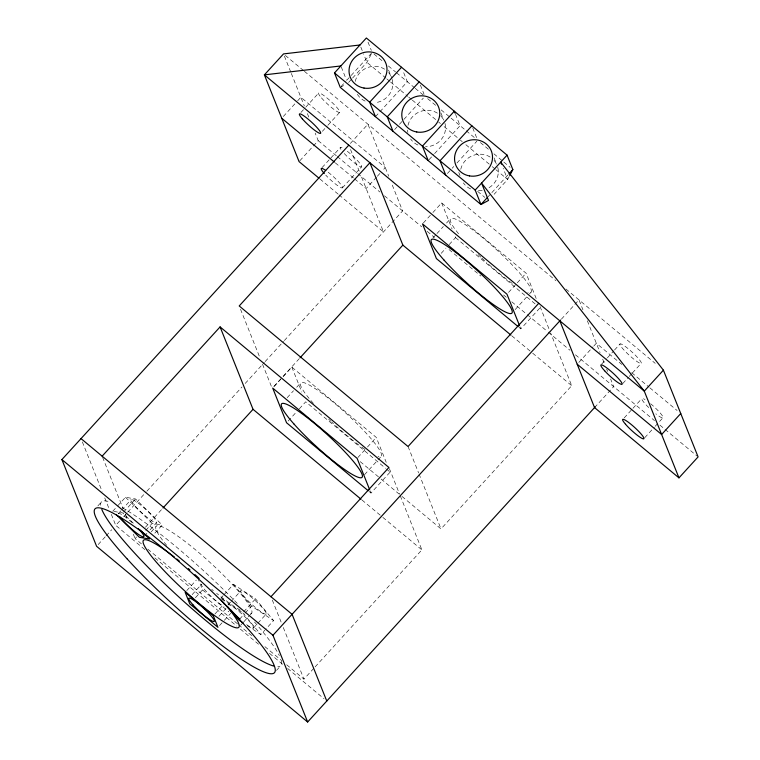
<?xml version="1.0" encoding="UTF-8"?>
<svg xmlns="http://www.w3.org/2000/svg" width="760" height="760" viewBox="0 0 760 760"><rect width="100%" height="100%" fill="white"/><g stroke="black" fill="none" stroke-linecap="round" stroke-linejoin="round"><path stroke-width="0.57" stroke-dasharray="3.8 2.85" d="M509.2 176.5L507.632 179.464L494.086 194.313M283.319 116.489L296.875 101.65M297.663 100.776L300.856 97.28L385.272 167.561L382.09 171.057M300.951 112.451L304.94 108.091M305.738 107.217L318.488 93.243M341.069 86.516L345.847 81.272M346.645 80.408L372.153 52.459L366.928 62.329L352.583 78.052M348.602 82.422L351.785 78.926M322.335 131.338L327.113 126.093M327.911 125.229L339.872 112.129M299.867 160.73L318.202 140.648L315.162 133.057M322.107 167.542L330.077 158.811M330.875 157.938L340.442 147.459M350.351 143.459L367.925 124.193L388.749 176.234M375.449 116.669L407.322 81.738L403.199 71.412M394.63 129.57L398.61 125.2M399.409 124.326L423.32 98.126M342.38 187.862L361.513 166.905M376.513 177.166L366.149 188.518L354.35 178.695M377.302 176.291L381.292 171.921M97.84 505.932L101.83 501.562M429.01 159.724L433.789 154.489M434.587 153.615L460.085 125.666L455.544 114.304M112.746 511.252L116.727 506.882M117.524 506.008L125.495 497.278L135.555 498.978L162.241 525.046L154.27 533.776M118.503 513.447L120.897 510.834M121.695 509.96L131.252 499.481M123.605 512.078L135.555 498.978M98.192 544.549L105.364 536.693M106.162 535.819L111.739 529.711M144.837 549.575L115.719 525.341L119.719 520.961M123.718 516.582L126.91 513.076M127.709 512.202L146.091 492.062M146.889 491.178L241.993 386.963M245.185 383.458L264.366 362.444M265.164 361.56L283.547 341.42M284.344 340.547L402.619 210.928L391.647 183.483M447.393 173.498L451.373 169.129M452.171 168.255L453.767 166.506M456.95 163.011L476.881 141.18M141.445 543.865L135.09 538.574L136.686 536.826M145.454 527.221L162.193 508.877M273.762 386.602L282.53 376.998M283.328 376.124L299.26 358.663M274.293 386.327L282.264 377.596M283.062 376.722L291.83 367.118L376.248 437.399L386.222 462.327M423.32 223.012L432.088 213.398M432.887 212.534L441.655 202.92L526.072 273.201L536.484 299.221M145.796 530.337L152.18 523.346L162.241 525.046M144.523 535.952L146.917 533.33M150.1 529.834L156.475 522.851A17.214 2.555 42.4 0 0 139.621 504.203A17.214 2.555 42.4 0 0 135.508 506.435A17.214 2.555 42.4 0 0 156.475 522.851M151.23 531.829L156.018 526.585M287.147 397.717L293.522 390.735M296.704 387.239L300.694 382.869M432.981 237.889L436.173 234.403M436.971 233.529L443.346 226.537M446.528 223.05L450.519 218.68M487.35 197.534L508.069 174.828M288.173 421.021L296.144 412.291M299.326 408.794L305.7 401.812L385.586 468.312M441.19 253.337L445.968 248.092M449.151 244.606L455.534 237.614L454.66 235.448M186.77 590.577L196.336 580.089M192.137 594.633L201.704 584.155A17.214 2.555 42.4 0 0 208.753 594.054A17.214 2.555 42.4 0 0 224.048 606.603M195.377 597.769L202.549 589.912L198.35 579.395M220.714 598.319L223.107 595.697M223.905 594.823L233.462 584.345L255.522 598.851L273.6 620.578L265.63 629.308M214.909 614.004L224.475 603.516M357.922 457.482L366.69 447.877M367.479 447.003L376.248 437.399M508.544 292.419L516.515 283.68M517.303 282.805L526.072 273.201M228.171 604.751L230.565 602.129M231.353 601.255L240.92 590.776M218.956 616.265L226.129 608.399M219.535 625.565L223.525 621.195M224.314 620.322L230.698 613.339M364.524 474.677L381.263 456.332M515.147 309.605L528.694 294.756M529.492 293.882L531.088 292.135M221.673 598.947L242.773 612.826L255.522 598.851M239.59 619.172L244.369 613.928M245.166 613.054L251.541 606.072L273.6 620.578M240.635 625.29L243.029 622.668M243.827 621.794L249.403 615.676M250.201 614.802L251.788 613.054M369.18 491.539L371.003 493.05L390.127 472.093L389.262 469.917M519.004 327.341L520.828 328.861L539.952 307.895L539.087 305.729M253.394 628.121L266.142 614.146A17.214 2.555 42.4 0 0 249.28 595.508A17.214 2.555 42.4 0 0 245.166 597.731A17.214 2.555 42.4 0 0 266.142 614.146M247.418 625.717L260.851 634.553L264.831 630.183M561.403 319.162L578.987 299.896L582.939 309.776M276.488 670.396L280.478 666.026M578.797 362.472L593.142 346.75M593.94 345.876L596.325 343.263L621.746 364.42M286.691 664.772L303.933 679.136L314.298 667.774M315.096 666.909L421.885 549.869L399.912 494.94M401.974 496.422L441.009 528.913L571.71 385.681L550.611 332.947M601.758 364.002L606.547 358.767M607.344 357.894L613.719 350.901M614.517 350.027L620.093 343.919M594.548 407.588L613.672 386.631L610.603 378.945M622.839 383.448L628.415 377.33M629.213 376.466L631.598 373.844M632.396 372.97L641.164 363.365A14.345 2.128 42.4 0 0 626.943 347.728A14.345 2.128 42.4 0 0 623.779 349.828A14.345 2.128 42.4 0 0 641.164 363.365M624.207 417.905L632.178 409.174M632.966 408.3L641.734 398.696M644.784 437.665L654.35 427.186M655.149 426.312L663.119 417.582M340.271 87.39L345.923 84.322M113.857 511.442L122.806 512.952L134.482 524.352M373.948 53.96L383.876 62.215M388.379 65.968L395.599 71.981M396.501 72.732L414.361 87.599M415.235 88.331L424.033 95.646M427.614 98.629L435.736 105.393M441.151 109.896L450.167 117.401M451.07 118.151L465.367 130.055M466.241 130.786L475.912 138.843M480.377 142.557L489.402 150.071M493.914 153.824L502.93 161.329M503.832 162.079L510.14 167.333M385.994 78.204L366.928 62.329L363.707 54.283M386.897 78.964L389.623 81.225M390.535 81.985L407.778 96.339M408.69 97.099L411.407 99.361M412.319 100.12L437.731 121.277M438.644 122.037L440.458 123.547M444.087 126.568L459.524 139.412M460.427 140.173L462.241 141.683M465.87 144.704L491.292 165.861M492.195 166.62L494.921 168.891M495.833 169.641L507.632 179.464L503.167 168.311M477.612 191.358L484.87 197.41M285.323 55.423L303.553 70.594M304.389 71.297L555.902 280.677M565.924 289.019L655.234 363.375M631.731 372.733L648.973 387.087M649.885 387.847L677.122 410.514M455.534 237.614L535.41 304.114M318.202 140.648L336.357 155.762M337.26 156.512L379.924 192.033M384.465 195.814L421.724 226.832M427.186 231.373L434.463 237.434M449.017 249.546L480.852 276.06M503.595 294.994L506.331 297.264M511.784 301.805L526.338 313.927M527.25 314.678L547.267 331.341M548.178 332.101L570.01 350.274M575.462 354.815L654.521 420.631M659.965 425.163L697.186 456.152M335.284 162.83L353.438 177.945M511.793 335.806L531.762 352.431M532.674 353.181L571.71 385.681M319.95 178.989L338.105 194.104M339.017 194.855L383.496 231.885L360.943 175.512M386.498 469.062L390.127 472.093M360.221 461.652L380.19 478.277M381.102 479.037L401.071 495.662M361.969 499.994L381.938 516.619M382.85 517.38L421.885 549.869M221.53 597.996L226.071 601.778M202.549 589.912L228.874 611.828M147.801 549.147L237.671 623.969M238.573 624.72L252.197 636.053M264.898 646.636L281.238 660.24M154.84 557.906L236.711 626.059M240.35 629.09L258.552 644.242M269.467 653.325L283.109 664.686M287.66 668.477L324.045 698.763M125.495 497.278L152.18 523.346M233.462 584.345L251.541 606.072M242.773 612.826L260.851 634.553M587.328 320.748L600.058 352.592M602.699 359.176L604.57 363.859M606.651 369.056L607.601 371.45M494.095 157.909L496.575 164.103M472.72 127.918L476.852 138.244M540.065 306.574L550.173 331.844M440.923 112.955L443.811 120.175M458.764 172.463L460.009 175.56M519.954 326.686L520.828 328.861M420.365 85.025L424.089 94.316M388.569 70.062L391.875 78.318M441.655 202.92L452.058 228.94M368.02 42.133L371.327 50.388M360.82 47.053L363.299 53.247M341.278 66.984L346.237 79.372M350.541 149.492L359.214 171.171M284.373 56.078L290.88 72.343M291.317 73.425L304.323 105.953M307.363 113.544L309.092 117.876M408.053 446.519L418.599 472.881M419.035 473.983L441.009 528.913M389.367 468.578L399.475 493.839M370.13 490.884L371.003 493.05M291.83 367.118L301.805 392.055M240.53 309.253L259.863 357.589M262.504 364.183L271.728 387.258M272.298 600.029L281.523 623.105M283.28 627.494L303.933 679.136M102.581 457.273L122.787 507.813M125.428 514.406L127.623 519.897M133.332 534.175L135.09 538.574M82.346 441.902L102.106 491.302M104.747 497.895L109.136 508.867M111.33 514.358L115.719 525.341M497.743 167.295A19.133 18.088 -21.8 0 1 486.989 188.803M482.229 190.314A19.133 18.088 -21.8 0 1 477.28 190.608M470.649 188.945A19.133 18.088 -21.8 0 1 463.362 182.884M460.759 169.261A19.133 18.088 -21.8 0 1 491.321 157.852M494.123 160.445A19.133 18.088 -21.8 0 1 496.489 163.989M444.98 123.376A19.133 18.088 -21.8 0 1 425.505 146.718M417.886 145.018A19.133 18.088 -21.8 0 1 410.599 138.957M407.882 132.449A19.133 18.088 -21.8 0 1 407.597 130.093M407.997 125.334A19.133 18.088 -21.8 0 1 437.769 113.373M440.714 115.814A19.133 18.088 -21.8 0 1 443.726 120.061M392.217 79.448A19.133 18.088 -21.8 0 1 374.727 102.733M365.123 101.089A19.133 18.088 -21.8 0 1 356.63 92.995M355.233 81.405A19.133 18.088 -21.8 0 1 385.795 69.996M388.597 72.599A19.133 18.088 -21.8 0 1 391.457 77.216M458.546 233.738A54.52 8.085 42.4 0 1 461.159 222.015A54.52 8.085 42.4 0 1 513.399 266.199A54.52 8.085 42.4 0 1 527.811 292.324M512.24 283.413A54.52 8.085 42.4 0 1 486.257 262.209M484.68 260.765A54.52 8.085 42.4 0 1 481.545 257.858M480.776 257.127A54.52 8.085 42.4 0 1 477.707 254.21M313.424 403.427A54.52 8.085 42.4 0 1 308.351 384.541A54.52 8.085 42.4 0 1 361.608 428.336A54.52 8.085 42.4 0 1 377.976 456.513M364.895 449.331A54.52 8.085 42.4 0 1 359.812 445.721M358.929 445.065A54.52 8.085 42.4 0 1 331.721 422.056M330.952 421.325A54.52 8.085 42.4 0 1 328.643 419.13M650.607 403.731A14.345 2.128 42.4 0 1 662.796 416.527A14.345 2.128 42.4 0 1 655.823 413.82M648.736 407.578A14.345 2.128 42.4 0 1 645.059 399.617M328.168 172.235A14.345 2.128 42.4 0 1 342.456 187.805A14.345 2.128 42.4 0 1 325.736 175.123M347.291 151.268A14.345 2.128 42.4 0 1 360.658 164.454A14.345 2.128 42.4 0 1 356.345 164.35A14.345 2.128 42.4 0 1 342.228 151.155M340.936 149.368A14.345 2.128 42.4 0 1 342.769 148.152M227.952 605.15A17.214 2.555 42.4 0 1 239.191 611.639A17.214 2.555 42.4 0 1 253.184 626.42A17.214 2.555 42.4 0 1 245.727 623.931M118.284 513.855A17.214 2.555 42.4 0 1 132.753 523.174M281.267 660.421A121.467 18.012 42.4 0 1 277.78 666.748M100.653 505.257A121.467 18.012 42.4 0 1 110.418 502.103M122.151 507.68A121.467 18.012 42.4 0 1 239.02 605.236M254.524 622.069A121.467 18.012 42.4 0 1 279.348 655.614M166.677 545.347A64.562 9.576 42.4 0 1 194.037 548.596A64.562 9.576 42.4 0 1 250.24 613.899M240.407 610.185A64.562 9.576 42.4 0 1 216.629 593.361M213.361 590.7A64.562 9.576 42.4 0 1 211.707 589.332M321.423 97.85A14.345 2.128 42.4 0 0 339.435 112.48A14.345 2.128 42.4 0 0 326.676 97.717A14.345 2.128 42.4 0 0 321.423 97.85"/><path stroke-width="1.14" d="M509.722 175.512L512.848 169.584L507.072 155.135L366.367 38L334.485 72.931L340.271 87.39L480.976 204.525L488.509 200.431L481.565 183.084L644.281 391.134L678.965 477.869L698.098 456.902L663.404 370.167L500.697 162.118L501.514 164.189M401.546 67.279L369.664 102.22L375.449 116.669M595.289 406.771L307.648 722L96.596 546.297L61.902 459.562L348.755 145.207M419.13 81.928L387.248 116.859L393.034 131.318M102.135 456.171L220.086 326.914L388.93 467.476L270.978 596.733M471.894 125.846L440.012 160.787L445.797 175.237M162.991 508.003L253.042 409.317L220.086 326.914M300.058 357.789L402.866 245.119L369.911 162.725L239.21 305.957L408.053 446.519L538.755 303.278M487.35 197.534L480.976 204.525L475.19 190.066L507.072 155.135M508.867 173.954L512.848 169.584M307.648 722L272.954 635.265L560.605 320.036M663.404 370.167L644.281 391.134L264.385 74.87L283.508 53.912L359.993 44.983M680.751 413.535L661.618 434.501L577.201 364.22M340.869 65.949L264.385 74.87L299.07 161.605L319.048 178.23M243.59 623.2L238.792 620.046L227.496 606.461M334.485 72.931L475.19 190.066M281.732 118.237L334.381 162.07M518.101 326.591L436.401 258.58L422.522 223.886L506.948 294.167L519.526 325.603M402.866 245.119L510.891 335.046M678.965 477.869L594.548 407.588L559.854 320.853M368.277 490.779L286.577 422.769L272.697 388.075L357.124 458.356L369.702 489.801M253.042 409.317L361.066 499.244M81.035 438.605L292.087 614.308L326.772 701.043M61.902 459.562L272.954 635.265M140.315 530.062L149.492 539.02L139.422 537.32L116.08 514.51M455.135 113.278L454.309 111.207L422.427 146.138L428.212 160.597M324.311 173.555A14.345 2.128 42.4 0 1 325.688 170.411M239.884 619.067A17.214 2.555 42.4 0 1 230.859 609.909M138.291 528.589A17.214 2.555 42.4 0 1 139.811 535.278A17.214 2.555 42.4 0 1 119.928 517.009M221.217 600.115A64.562 9.576 42.4 0 1 223.82 621.861A64.562 9.576 42.4 0 1 151.335 556.111A64.562 9.576 42.4 0 1 170.373 554.002M171.323 554.714A64.562 9.576 42.4 0 1 174.43 557.099M176.814 558.971A64.562 9.576 42.4 0 1 179.236 560.908M188.357 568.518A64.562 9.576 42.4 0 1 190.028 569.971M273.6 666.035A121.467 18.012 42.4 0 1 179.274 597.341A121.467 18.012 42.4 0 1 101.811 509.418M199.148 578.436A64.562 9.576 42.4 0 1 194.997 574.636M213.313 615.742L185.174 592.325L189.8 603.886L217.939 627.313L213.313 615.742M469.537 175.921A19.133 18.088 -21.8 0 0 491.615 151.715A19.133 18.088 -21.8 0 0 459.467 146.243A19.133 18.088 -21.8 0 0 469.537 175.921M416.774 131.993A19.133 18.088 -21.8 0 0 438.852 107.787A19.133 18.088 -21.8 0 0 406.704 102.324A19.133 18.088 -21.8 0 0 416.774 131.993M364.012 88.065A19.133 18.088 -21.8 0 0 386.089 63.868A19.133 18.088 -21.8 0 0 353.941 58.396A19.133 18.088 -21.8 0 0 364.012 88.065M443.878 259.92A54.52 8.085 42.4 0 0 511.242 313.519A54.52 8.085 42.4 0 0 459.904 255.673A54.52 8.085 42.4 0 0 443.878 259.92M294.053 424.108A54.52 8.085 42.4 0 0 361.418 477.707A54.52 8.085 42.4 0 0 310.08 419.872A54.52 8.085 42.4 0 0 294.053 424.108M625.547 424.27A14.345 2.128 42.4 0 0 643.558 438.89A14.345 2.128 42.4 0 0 630.8 424.127A14.345 2.128 42.4 0 0 625.547 424.27M604.646 370.785A14.345 2.128 42.4 0 0 622.041 384.322A14.345 2.128 42.4 0 0 607.819 368.695A14.345 2.128 42.4 0 0 604.646 370.785M302.299 118.816A14.345 2.128 42.4 0 0 320.302 133.437A14.345 2.128 42.4 0 0 307.553 118.674A14.345 2.128 42.4 0 0 302.299 118.816M127.291 559.075A121.467 18.012 42.4 0 0 274.103 673.018A121.467 18.012 42.4 0 0 152.941 540.255A121.467 18.012 42.4 0 0 127.291 559.075M193.201 605.083A17.214 2.555 42.4 0 0 214.168 621.5A17.214 2.555 42.4 0 0 197.315 602.861A17.214 2.555 42.4 0 0 193.201 605.083"/></g></svg>
